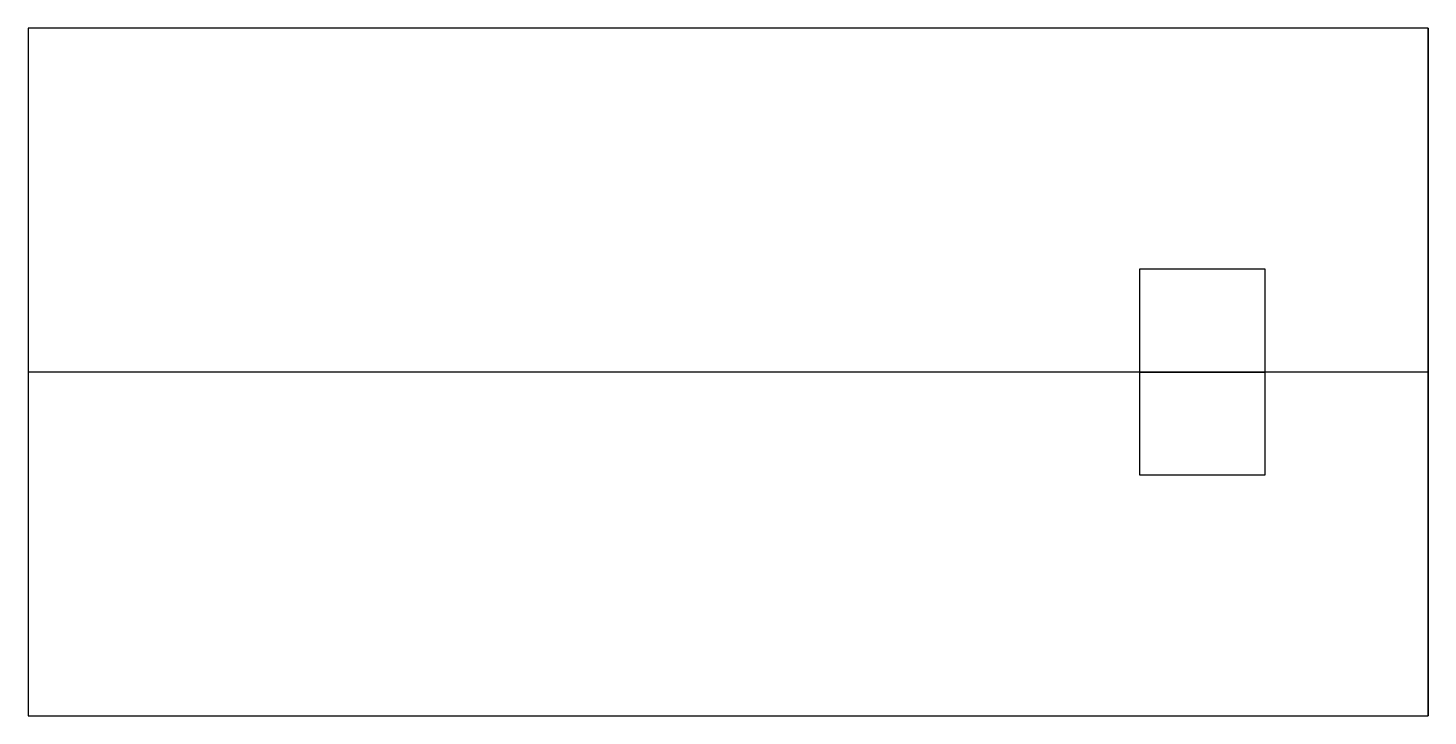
# Model space of a CAD drawing. Header units: millimetres. Extents: x 0 to 51.5, y 0 to 25.3.
import ezdxf

# ---------------------------------------------------------------- set-up
doc = ezdxf.new("R2010")
doc.units = ezdxf.units.MM
doc.layers.get('0').update_dxf_attribs({"linetype": 'CONTINUOUS'})

msp = doc.modelspace()

# ---------------------------------------------------------------- linework, layer by layer
for p, q in [((51.5, 25.3), (51.5, 0)), ((51.5, 12.65), (0, 12.65)), ((40.9, 12.65), (45.5, 12.65))]:
    msp.add_line(p, q)
for points in [[(51.5, 25.3), (0, 25.3), (0, 0), (51.5, 0)], [(40.9, 16.45), (45.5, 16.45), (45.5, 8.85), (40.9, 8.85)]]:
    msp.add_lwpolyline(points, close=True)

doc.saveas('drawing.dxf')
